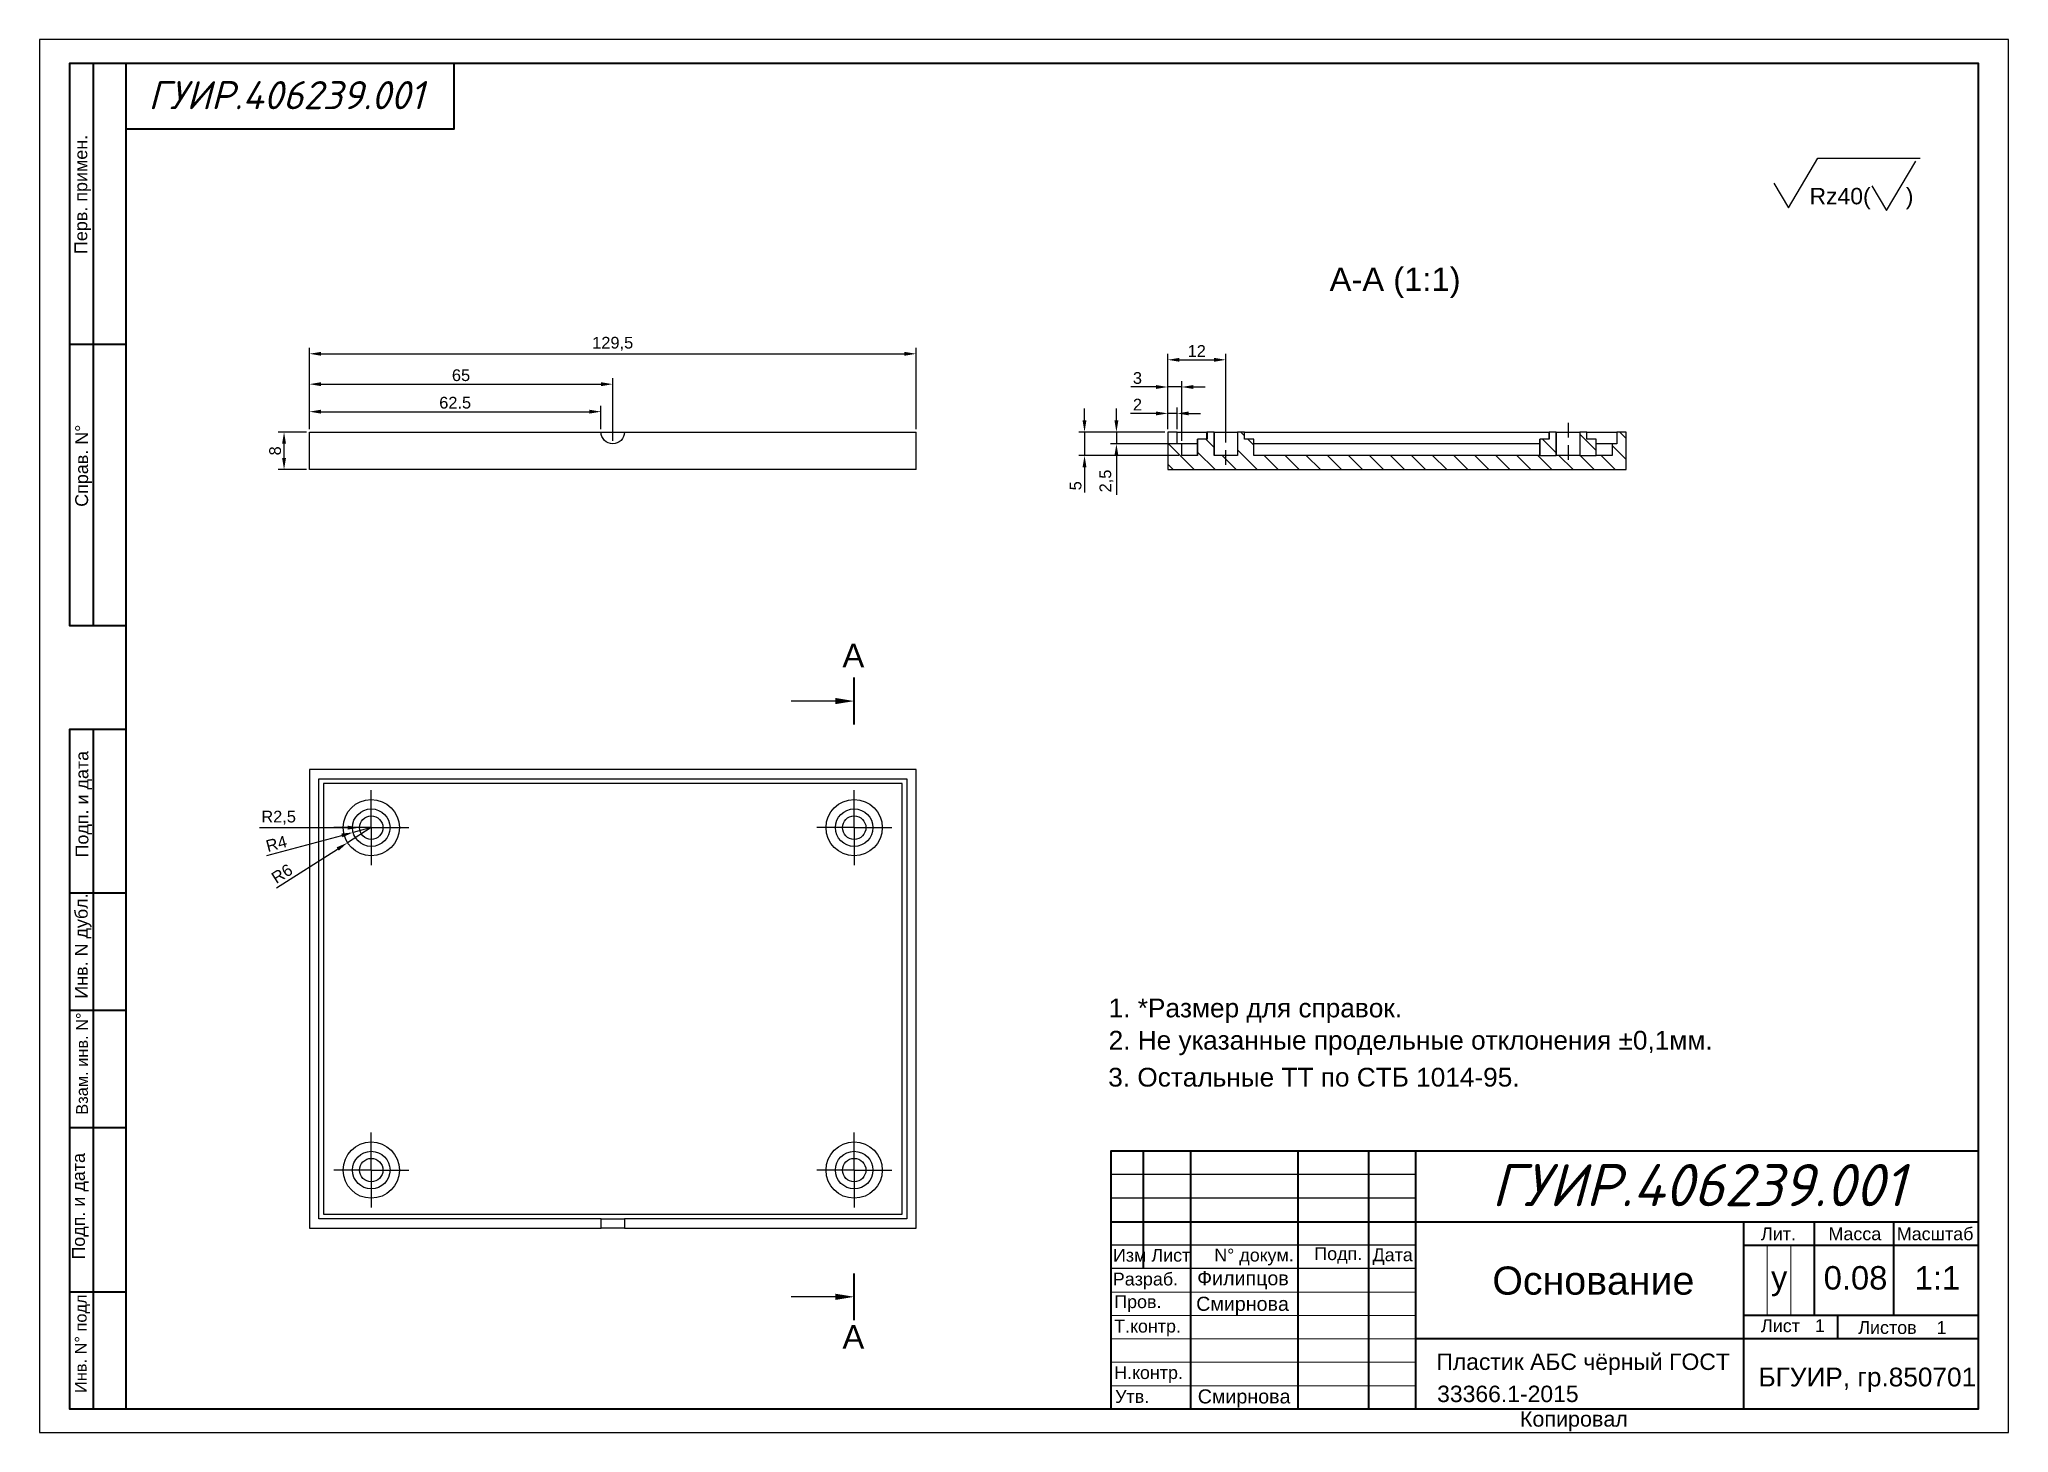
# Paper-space layout 'Layout1' of a CAD drawing. Header units: millimetres. Extents: x 0 to 420, y 0 to 297.
import ezdxf
from ezdxf import colors
from ezdxf.entities.mleader import LeaderData, LeaderLine
from ezdxf.math import Vec2, Vec3

# ---------------------------------------------------------------- set-up
doc = ezdxf.new("R2010")
doc.units = ezdxf.units.MM
doc.linetypes.add('HIDDEN2', pattern=[4.7625, 3.175, -1.5875])
for name, color, linetype in [('PDF_0', 7, 'Continuous'), ('PDF_Text', 7, 'Continuous'), ('PDF_Основная', 7, 'Continuous'), ('PDF_тонкая', 7, 'Continuous')]:
    doc.layers.add(name, color=color, linetype=linetype)
doc.styles.add('PDF Arial', font='arial.ttf')
doc.styles.add('PDF ISOCPEUR Italic', font='isocpeui.ttf')
doc.styles.get("Standard").update_dxf_attribs({"font": 'arial.ttf'})
doc.dimstyles.new('ISO-25', dxfattribs={"dimtxt": 2.5, "dimasz": 2.5, "dimexe": 1.25, "dimexo": 0.625, "dimtad": 1, "dimtxsty": 'Standard', "dimcen": 2.5, "dimadec": 0, "dimazin": 0, "dimtfac": 1, "dimtmove": 0, "dimatfit": 3, "dimfxl": 1, "dimarcsym": 0})

# ---------------------------------------------------------------- blocks, each defined once
blk = doc.blocks.new('*D148')
at = {"color": 0, "lineweight": -2, "transparency": 16777216}
for p, q in [((57.58, 213.92), (57.58, 231.23)), ((186.99, 213.92), (186.99, 231.23)), ((60.08, 229.98), (184.49, 229.98))]:
    blk.add_line(p, q, dxfattribs=at)
at = {"color": 0, "transparency": 16777216}
for points in [[(60.08, 230.39), (60.08, 229.56), (57.58, 229.98)], [(184.49, 230.39), (184.49, 229.56), (186.99, 229.98)]]:
    blk.add_solid(points, dxfattribs=at)
at = {"layer": 'Defpoints', "color": 0, "transparency": 16777216}
for p in [(186.99, 229.98), (57.58, 213.29), (186.99, 213.29)]:
    blk.add_point(p, dxfattribs=at)
at = {"color": 0, "transparency": 16777216, "insert": (122.28, 232.11), "char_height": 2.5, "attachment_point": 5}
blk.add_mtext('129,5', dxfattribs=at)
blk = doc.blocks.new('*D149')
at = {"color": 0, "lineweight": -2, "transparency": 16777216}
for p, q in [((57.58, 213.92), (57.58, 224.75)), ((60.08, 223.5), (119.78, 223.5)), ((122.28, 211.42), (122.28, 224.75))]:
    blk.add_line(p, q, dxfattribs=at)
at = {"color": 0, "transparency": 16777216}
for points in [[(60.08, 223.92), (60.08, 223.08), (57.58, 223.5)], [(119.78, 223.92), (119.78, 223.08), (122.28, 223.5)]]:
    blk.add_solid(points, dxfattribs=at)
at = {"layer": 'Defpoints', "color": 0, "transparency": 16777216}
for p in [(122.28, 223.5), (57.58, 213.29), (122.28, 210.79)]:
    blk.add_point(p, dxfattribs=at)
at = {"color": 0, "transparency": 16777216, "insert": (89.93, 225.4), "char_height": 2.5, "attachment_point": 5}
blk.add_mtext('65', dxfattribs=at)
blk = doc.blocks.new('*D150')
at = {"color": 0, "lineweight": -2, "transparency": 16777216}
for p, q in [((57.58, 213.92), (57.58, 218.89)), ((119.78, 213.92), (119.78, 218.89)), ((60.08, 217.64), (117.28, 217.64))]:
    blk.add_line(p, q, dxfattribs=at)
at = {"color": 0, "transparency": 16777216}
for points in [[(60.08, 218.06), (60.08, 217.22), (57.58, 217.64)], [(117.28, 218.06), (117.28, 217.22), (119.78, 217.64)]]:
    blk.add_solid(points, dxfattribs=at)
at = {"layer": 'Defpoints', "color": 0, "transparency": 16777216}
for p in [(119.78, 217.64), (57.58, 213.29), (119.78, 213.29)]:
    blk.add_point(p, dxfattribs=at)
at = {"color": 0, "transparency": 16777216, "insert": (88.68, 219.54), "char_height": 2.5, "attachment_point": 5}
blk.add_mtext('62.5', dxfattribs=at)
blk = doc.blocks.new('*D151')
at = {"color": 0, "lineweight": -2, "transparency": 16777216}
for p, q in [((56.96, 213.29), (50.93, 213.29)), ((52.18, 207.79), (52.18, 210.79)), ((56.96, 205.29), (50.93, 205.29))]:
    blk.add_line(p, q, dxfattribs=at)
at = {"color": 0, "transparency": 16777216}
for points in [[(51.76, 210.79), (52.6, 210.79), (52.18, 213.29)], [(51.76, 207.79), (52.6, 207.79), (52.18, 205.29)]]:
    blk.add_solid(points, dxfattribs=at)
at = {"layer": 'Defpoints', "color": 0, "transparency": 16777216}
for p in [(52.18, 213.29), (57.58, 213.29), (57.58, 205.29)]:
    blk.add_point(p, dxfattribs=at)
at = {"color": 0, "transparency": 16777216, "insert": (50.28, 209.29), "char_height": 2.5, "attachment_point": 5, "rotation": 90}
blk.add_mtext('8', dxfattribs=at)
blk = doc.blocks.new('*D152')
at = {"color": 0, "lineweight": -2, "transparency": 16777216}
for p, q in [((240.65, 213.92), (240.65, 218.52)), ((242.65, 213.92), (242.65, 218.52)), ((238.15, 217.27), (232.74, 217.27)), ((242.65, 217.27), (240.65, 217.27)), ((245.15, 217.27), (247.65, 217.27))]:
    blk.add_line(p, q, dxfattribs=at)
at = {"color": 0, "transparency": 16777216}
for points in [[(238.15, 217.68), (238.15, 216.85), (240.65, 217.27)], [(245.15, 217.68), (245.15, 216.85), (242.65, 217.27)]]:
    blk.add_solid(points, dxfattribs=at)
at = {"layer": 'Defpoints', "color": 0, "transparency": 16777216}
for p in [(242.65, 217.27), (240.65, 213.29), (242.65, 213.29)]:
    blk.add_point(p, dxfattribs=at)
at = {"color": 0, "transparency": 16777216, "insert": (234.2, 219.15), "char_height": 2.5, "attachment_point": 5}
blk.add_mtext('2', dxfattribs=at)
blk = doc.blocks.new('*D153')
at = {"color": 0, "lineweight": -2, "transparency": 16777216}
for p, q in [((238.15, 222.9), (232.76, 222.9)), ((240.65, 213.92), (240.65, 224.15)), ((243.65, 222.9), (240.65, 222.9)), ((243.65, 211.42), (243.65, 224.15)), ((246.15, 222.9), (248.65, 222.9))]:
    blk.add_line(p, q, dxfattribs=at)
at = {"color": 0, "transparency": 16777216}
for points in [[(238.15, 223.32), (238.15, 222.48), (240.65, 222.9)], [(246.15, 223.32), (246.15, 222.48), (243.65, 222.9)]]:
    blk.add_solid(points, dxfattribs=at)
at = {"layer": 'Defpoints', "color": 0, "transparency": 16777216}
for p in [(243.65, 222.9), (240.65, 213.29), (243.65, 210.79)]:
    blk.add_point(p, dxfattribs=at)
at = {"color": 0, "transparency": 16777216, "insert": (234.2, 224.8), "char_height": 2.5, "attachment_point": 5}
blk.add_mtext('3', dxfattribs=at)
blk = doc.blocks.new('*D157')
at = {"color": 0, "lineweight": -2, "transparency": 16777216}
for p, q in [((46.93, 128.97), (65.78, 128.97)), ((70.78, 128.97), (68.28, 128.97))]:
    blk.add_line(p, q, dxfattribs=at)
at = {"color": 0, "transparency": 16777216}
blk.add_solid([(65.78, 129.38), (65.78, 128.55), (68.28, 128.97)], dxfattribs=at)
at = {"layer": 'Defpoints', "color": 0, "transparency": 16777216}
for p in [(68.28, 128.97), (70.78, 128.97)]:
    blk.add_point(p, dxfattribs=at)
at = {"color": 0, "transparency": 16777216, "insert": (51.03, 131.09), "char_height": 2.5, "attachment_point": 5}
blk.add_mtext('R2,5', dxfattribs=at)
blk = doc.blocks.new('*D158')
at = {"color": 0, "lineweight": -2, "transparency": 16777216}
for p, q in [((48.49, 123.06), (64.5, 127.3)), ((70.78, 128.97), (66.92, 127.94))]:
    blk.add_line(p, q, dxfattribs=at)
at = {"color": 0, "transparency": 16777216}
blk.add_solid([(64.39, 127.7), (64.61, 126.9), (66.92, 127.94)], dxfattribs=at)
at = {"layer": 'Defpoints', "color": 0, "transparency": 16777216}
for p in [(66.92, 127.94), (70.78, 128.97)]:
    blk.add_point(p, dxfattribs=at)
at = {"color": 0, "transparency": 16777216, "insert": (50.55, 125.54), "char_height": 2.5, "attachment_point": 5, "rotation": 14.8393}
blk.add_mtext('R4', dxfattribs=at)
blk = doc.blocks.new('*D159')
at = {"color": 0, "lineweight": -2, "transparency": 16777216}
for p, q in [((70.78, 128.97), (65.72, 125.75)), ((50.54, 116.12), (63.61, 124.41))]:
    blk.add_line(p, q, dxfattribs=at)
at = {"color": 0, "transparency": 16777216}
blk.add_solid([(63.38, 124.76), (63.83, 124.06), (65.72, 125.75)], dxfattribs=at)
at = {"layer": 'Defpoints', "color": 0, "transparency": 16777216}
for p in [(70.78, 128.97), (65.72, 125.75)]:
    blk.add_point(p, dxfattribs=at)
at = {"color": 0, "transparency": 16777216, "insert": (51.75, 119.14), "char_height": 2.5, "attachment_point": 5, "rotation": 32.3973}
blk.add_mtext('R6', dxfattribs=at)
blk = doc.blocks.new('*D163')
at = {"color": 0, "lineweight": -2, "transparency": 16777216}
for p, q in [((240.65, 213.92), (240.65, 229.95)), ((243.15, 228.7), (250.53, 228.7)), ((253.03, 213.92), (253.03, 229.95))]:
    blk.add_line(p, q, dxfattribs=at)
at = {"color": 0, "transparency": 16777216}
for points in [[(243.15, 229.11), (243.15, 228.28), (240.65, 228.7)], [(250.53, 229.11), (250.53, 228.28), (253.03, 228.7)]]:
    blk.add_solid(points, dxfattribs=at)
at = {"layer": 'Defpoints', "color": 0, "transparency": 16777216}
for p in [(253.03, 228.7), (240.65, 213.29), (253.03, 213.29)]:
    blk.add_point(p, dxfattribs=at)
at = {"color": 0, "transparency": 16777216, "insert": (246.84, 230.58), "char_height": 2.5, "attachment_point": 5}
blk.add_mtext('12', dxfattribs=at)
blk = doc.blocks.new('*D164')
at = {"color": 0, "lineweight": -2, "transparency": 16777216}
for p, q in [((229.71, 215.79), (229.71, 218.29)), ((240.02, 213.29), (228.46, 213.29)), ((243.02, 210.79), (228.46, 210.79)), ((229.71, 213.29), (229.71, 210.79)), ((229.71, 208.29), (229.71, 199.93))]:
    blk.add_line(p, q, dxfattribs=at)
at = {"color": 0, "transparency": 16777216}
for points in [[(229.29, 215.79), (230.13, 215.79), (229.71, 213.29)], [(229.29, 208.29), (230.13, 208.29), (229.71, 210.79)]]:
    blk.add_solid(points, dxfattribs=at)
at = {"layer": 'Defpoints', "color": 0, "transparency": 16777216}
for p in [(229.71, 213.29), (240.65, 213.29), (243.65, 210.79)]:
    blk.add_point(p, dxfattribs=at)
at = {"color": 0, "transparency": 16777216, "insert": (227.58, 202.86), "char_height": 2.5, "attachment_point": 5, "rotation": 90}
blk.add_mtext('2,5', dxfattribs=at)
blk = doc.blocks.new('*D165')
at = {"color": 0, "lineweight": -2, "transparency": 16777216}
for p, q in [((222.91, 215.79), (222.91, 218.29)), ((240.02, 213.29), (221.66, 213.29)), ((222.91, 213.29), (222.91, 208.29)), ((243.02, 208.29), (221.66, 208.29)), ((222.91, 205.79), (222.91, 200.39))]:
    blk.add_line(p, q, dxfattribs=at)
at = {"color": 0, "transparency": 16777216}
for points in [[(222.49, 215.79), (223.32, 215.79), (222.91, 213.29)], [(222.49, 205.79), (223.32, 205.79), (222.91, 208.29)]]:
    blk.add_solid(points, dxfattribs=at)
at = {"layer": 'Defpoints', "color": 0, "transparency": 16777216}
for p in [(240.65, 213.29), (222.91, 208.29), (243.65, 208.29)]:
    blk.add_point(p, dxfattribs=at)
at = {"color": 0, "transparency": 16777216, "insert": (221.01, 201.84), "char_height": 2.5, "attachment_point": 5, "rotation": 90}
blk.add_mtext('5', dxfattribs=at)

psp = doc.layouts.get("Layout1")

# ---------------------------------------------------------------- hatches: boundary and pattern name
at = {"linetype": 'Continuous', "extrusion": (0, 0, -1)}
h = psp.add_hatch(dxfattribs=at)
h.set_pattern_fill('ANSI31', color=8, style=0)
h.set_pattern_definition([(45, (-19.4927, -12.4507), (-2.245064, 2.245064), [])])
h.paths.add_polyline_path([(-323.531, 213.294), (-323.531, 208.294), (-328.529, 208.294), (-328.529, 213.294), (-330.029, 213.294), (-330.029, 211.794), (-332.029, 211.794), (-332.029, 208.294), (-335.412, 208.294), (-335.412, 210.794), (-336.412, 210.794), (-336.412, 213.294), (-338.412, 213.294), (-338.412, 205.294), (-240.648, 205.294), (-240.648, 213.294), (-242.648, 213.294), (-242.648, 210.794), (-243.648, 210.794), (-243.648, 208.294), (-247.031, 208.294), (-247.031, 211.794), (-249.031, 211.794), (-249.031, 213.294), (-250.531, 213.294), (-250.531, 208.294), (-255.529, 208.294), (-255.529, 213.294), (-257.029, 213.294), (-257.029, 211.794), (-259.029, 211.794), (-259.029, 208.294), (-320.031, 208.294), (-320.031, 211.794), (-322.031, 211.794), (-322.031, 213.294)])

# ---------------------------------------------------------------- linework, layer by layer
at = {"color": 0, "linetype": 'HIDDEN2'}
for p, q in [((253.03, 206.294), (253.03, 215.294)), ((326.03, 215.294), (326.03, 206.294))]:
    psp.add_line(p, q, dxfattribs=at)
at = {"linetype": 'Continuous', "extrusion": (0, 1, 0)}
for p, q in [((57.581, 213.294), (119.784, 213.294)), ((57.581, 205.294), (57.581, 213.294)), ((119.784, 213.294), (124.784, 213.294)), ((124.784, 213.294), (186.987, 213.294)), ((186.987, 205.294), (186.987, 213.294)), ((242.648, 213.294), (240.648, 213.294)), ((240.648, 213.294), (240.648, 205.294)), ((242.648, 210.794), (242.648, 213.294)), ((242.648, 213.294), (249.03, 213.294)), ((243.648, 210.794), (242.648, 210.794)), ((243.648, 208.294), (243.648, 210.794)), ((247.03, 210.794), (243.648, 210.794)), ((247.03, 211.794), (247.031, 211.794)), ((247.03, 208.294), (247.03, 211.794)), ((249.031, 211.794), (247.031, 211.794)), ((247.031, 211.794), (247.031, 208.294)), ((249.031, 213.294), (249.03, 213.294)), ((249.03, 211.794), (249.03, 213.294)), ((250.531, 213.294), (249.031, 213.294)), ((249.031, 213.294), (249.031, 211.794)), ((250.53, 213.294), (250.53, 208.294)), ((250.531, 208.294), (250.531, 213.294)), ((250.531, 213.294), (255.529, 213.294)), ((257.029, 213.294), (255.529, 213.294)), ((255.529, 213.294), (255.529, 208.294)), ((255.53, 213.294), (255.53, 208.294)), ((257.029, 211.794), (257.029, 213.294)), ((257.03, 213.294), (257.029, 213.294)), ((259.029, 211.794), (257.029, 211.794)), ((257.03, 213.294), (322.03, 213.294)), ((257.03, 211.794), (257.03, 213.294)), ((259.029, 208.294), (259.029, 211.794)), ((259.029, 211.794), (259.03, 211.794)), ((259.03, 208.294), (259.03, 211.794)), ((320.03, 210.794), (259.03, 210.794)), ((320.03, 211.794), (320.031, 211.794)), ((320.03, 208.294), (320.03, 211.794)), ((322.031, 211.794), (320.031, 211.794)), ((320.031, 211.794), (320.031, 208.294)), ((322.031, 213.294), (322.03, 213.294)), ((322.03, 211.794), (322.03, 213.294)), ((323.531, 213.294), (322.031, 213.294)), ((322.031, 213.294), (322.031, 211.794)), ((323.53, 213.294), (323.53, 208.294)), ((323.531, 208.294), (323.531, 213.294)), ((323.531, 213.294), (328.529, 213.294)), ((330.029, 213.294), (328.529, 213.294)), ((328.529, 213.294), (328.529, 208.294)), ((328.53, 213.294), (328.53, 208.294)), ((330.029, 211.794), (330.029, 213.294)), ((330.03, 213.294), (330.029, 213.294)), ((332.029, 211.794), (330.029, 211.794)), ((330.03, 213.294), (336.412, 213.294)), ((330.03, 211.794), (330.03, 213.294)), ((332.029, 208.294), (332.029, 211.794)), ((332.029, 211.794), (332.03, 211.794)), ((332.03, 208.294), (332.03, 211.794)), ((335.412, 210.794), (332.03, 210.794)), ((336.412, 210.794), (335.412, 210.794)), ((335.412, 210.794), (335.412, 208.294)), ((338.412, 213.294), (336.412, 213.294)), ((336.412, 213.294), (336.412, 210.794)), ((338.412, 205.294), (338.412, 213.294)), ((247.031, 208.294), (243.648, 208.294)), ((250.53, 208.294), (250.531, 208.294)), ((255.529, 208.294), (250.531, 208.294)), ((255.529, 208.294), (255.53, 208.294)), ((320.031, 208.294), (259.029, 208.294)), ((320.031, 208.294), (323.53, 208.294)), ((323.53, 208.294), (323.531, 208.294)), ((328.529, 208.294), (323.531, 208.294)), ((328.529, 208.294), (328.53, 208.294)), ((328.53, 208.294), (332.029, 208.294)), ((335.412, 208.294), (332.029, 208.294)), ((186.987, 205.294), (57.581, 205.294)), ((240.648, 205.294), (338.412, 205.294))]:
    psp.add_line(p, q, dxfattribs=at)
at = {"linetype": 'Continuous', "extrusion": (-2.59598e-32, 3.65804e-31, -1)}
for p, q in [((320.031, 211.794), (320.031, 208.294)), ((323.531, 208.294), (323.531, 213.294)), ((336.412, 210.794), (335.412, 210.794)), ((335.412, 208.294), (332.029, 208.294))]:
    psp.add_line(p, q, dxfattribs=at)
at = {"lineweight": 40}
for p, q in [((173.784, 150.947), (173.784, 160.947)), ((173.784, 23.947), (173.784, 33.947))]:
    psp.add_line(p, q, dxfattribs=at)
at = {"linetype": 'Continuous'}
for p, q in [((57.581, 141.347), (57.581, 43.584)), ((186.987, 141.347), (57.581, 141.347)), ((59.581, 45.584), (59.581, 139.347)), ((59.581, 139.347), (184.987, 139.347)), ((184.987, 139.347), (184.987, 45.584)), ((186.987, 43.584), (186.987, 141.347)), ((60.581, 138.347), (60.581, 46.584)), ((183.987, 138.347), (60.581, 138.347)), ((183.987, 46.584), (183.987, 138.347)), ((60.581, 46.584), (183.987, 46.584)), ((57.581, 43.584), (119.784, 43.584)), ((119.784, 45.584), (59.581, 45.584)), ((119.784, 43.584), (119.784, 45.584)), ((119.784, 45.584), (122.284, 45.584)), ((124.784, 43.584), (119.784, 43.584)), ((122.284, 45.584), (124.784, 45.584)), ((124.784, 45.584), (124.784, 43.584)), ((184.987, 45.584), (124.784, 45.584)), ((124.784, 43.584), (186.987, 43.584))]:
    psp.add_line(p, q, dxfattribs=at)
at = {"color": 0}
for p, q in [((70.784, 128.965), (70.784, 136.965)), ((173.784, 128.965), (173.784, 136.965)), ((70.784, 128.965), (62.784, 128.965)), ((70.784, 128.965), (70.784, 120.965)), ((70.784, 128.965), (78.784, 128.965)), ((173.784, 128.965), (165.784, 128.965)), ((173.784, 128.965), (173.784, 120.965)), ((173.784, 128.965), (181.784, 128.965)), ((70.784, 55.965), (70.784, 63.965)), ((173.784, 55.965), (173.784, 63.965)), ((70.784, 55.965), (62.784, 55.965)), ((70.784, 55.965), (70.784, 47.965)), ((70.784, 55.965), (78.784, 55.965)), ((173.784, 55.965), (165.784, 55.965)), ((173.784, 55.965), (173.784, 47.965)), ((173.784, 55.965), (181.784, 55.965))]:
    psp.add_line(p, q, dxfattribs=at)
psp.add_lwpolyline([(0, 0), (420, 0), (420, 297), (0, 297)], close=True)
at = {"linetype": 'Continuous'}
for centre, radius in [((70.784, 128.965), 6), ((173.784, 128.965), 6), ((70.784, 128.965), 4), ((70.784, 128.965), 2.5), ((173.784, 128.965), 4), ((173.784, 128.965), 2.5), ((70.784, 55.965), 6), ((70.784, 55.965), 4), ((173.784, 55.965), 6), ((173.784, 55.965), 4), ((70.784, 55.965), 2.5), ((173.784, 55.965), 2.5)]:
    psp.add_circle(centre, radius, dxfattribs=at)
at = {"linetype": 'Continuous', "extrusion": (0, 0, -1)}
psp.add_arc((-122.284, 213.294), 2.5, 180, 0, dxfattribs=at)
at = {"layer": 'PDF_0', "lineweight": 25}
for points in [[(369.913, 266.359), (373.046, 261.067), (379.312, 271.651), (401.156, 271.651)], [(390.826, 265.766), (393.959, 260.517), (400.182, 271.058)], [(293.499, 54.991), (228.517, 54.991)], [(293.499, 49.954), (228.517, 49.954)], [(293.499, 39.963), (228.517, 39.963)], [(293.499, 34.968), (228.517, 34.968)], [(363.476, 4.995), (363.476, 4.995)]]:
    psp.add_lwpolyline(points, dxfattribs=at)
at = {"layer": 'PDF_Основная', "lineweight": 40}
for points in [[(18.5, 171.959), (6.519, 171.959), (6.519, 291.933), (413.472, 291.933), (413.472, 4.995), (6.519, 4.995), (6.519, 149.946), (18.5, 149.946)], [(11.515, 171.959), (11.515, 291.933)], [(18.5, 4.995), (18.5, 44.958), (18.5, 291.933)], [(18.5, 277.962), (88.477, 277.962), (88.477, 291.933)], [(18.5, 231.946), (6.519, 231.946)], [(11.515, 4.995), (11.515, 149.946)], [(18.5, 114.978), (6.519, 114.978)], [(18.5, 89.959), (6.519, 89.959)], [(18.5, 64.982), (6.519, 64.982)], [(413.472, 59.987), (228.517, 59.987), (228.517, 4.995)], [(235.502, 34.968), (235.502, 59.987)], [(245.493, 59.987), (245.493, 4.995)], [(268.48, 4.995), (268.48, 59.987)], [(283.508, 59.987), (283.508, 4.995)], [(293.499, 59.987), (293.499, 4.995)], [(228.517, 44.958), (413.472, 44.958)], [(363.476, 44.958), (363.476, 4.995)], [(378.505, 44.958), (378.505, 24.977)], [(395.48, 44.958), (395.48, 24.977)], [(363.476, 39.963), (413.472, 39.963)], [(18.5, 29.972), (6.519, 29.972)], [(413.472, 24.977), (363.476, 24.977)], [(383.5, 24.977), (383.5, 19.981)], [(413.472, 19.981), (293.499, 19.981)]]:
    psp.add_lwpolyline(points, dxfattribs=at)
at = {"layer": 'PDF_тонкая', "lineweight": 20}
for points in [[(368.472, 39.751), (368.472, 24.977)], [(373.552, 39.751), (373.552, 24.977)], [(228.517, 29.972), (293.499, 29.972)], [(293.499, 24.977), (228.517, 24.977)], [(293.499, 19.981), (228.517, 19.981)], [(228.517, 14.986), (293.499, 14.986)], [(228.517, 9.991), (293.499, 9.991)]]:
    psp.add_lwpolyline(points, dxfattribs=at)

# ---------------------------------------------------------------- texts
at = {"color": 0, "char_height": 5, "attachment_point": 1}
for s, width, insert in [('А-A (1:1)', 41.9393, (275.176, 248.371)), ('А', 4.66167, (171.278, 168.166)), ('А', 4.66167, (171.278, 22.908))]:
    psp.add_mtext_dynamic_manual_height_columns(s, width=width, gutter_width=12.5, heights=[0], dxfattribs=dict(at, insert=insert))
at = {"layer": 'PDF_Text', "attachment_point": 7}
for s, insert, char_height, style in [('ГУИР.406239.001', (23.243, 282.116), 5.99955, 'PDF ISOCPEUR Italic'), ('Rz40(', (377.534, 260.791), 3.4997, 'PDF Arial'), (')', (398.075, 260.791), 3.5, 'PDF Arial'), ('1. *Размер для справок.', (228.051, 87.316), 3.9997, 'PDF Arial'), ('2. Не указанные продельные отклонения ±0,1мм.', (228.051, 80.438), 3.9997, 'PDF Arial'), ('3. Остальные ТТ по СТБ 1014-95.', (227.966, 73.707), 3.9997, 'PDF Arial'), ('ГУИР.406239.001', (309.713, 48.26), 8.99934, 'PDF ISOCPEUR Italic'), ('Лит.', (367.189, 40.972), 2.7353, 'PDF Arial'), ('Масса', (381.582, 40.972), 2.7353, 'PDF Arial'), ('Масштаб', (396.145, 40.972), 2.7353, 'PDF Arial'), ('Изм Лист', (228.978, 36.4), 2.7353, 'PDF Arial'), ('N° докум.', (250.571, 35.653), 2.7353, 'PDF Arial'), ('Подп.', (271.913, 35.991), 2.7353, 'PDF Arial'), ('Дата', (284.336, 35.746), 2.7353, 'PDF Arial'), ('Разраб.', (228.94, 30.537), 2.7353, 'PDF Arial'), ('Филипцов', (246.932, 30.542), 2.9998, 'PDF Arial'), ('Основание', (309.894, 29.323), 5.9996, 'PDF Arial'), ('у', (369.318, 29.057), 5, 'PDF Arial'), ('0.08   1:1', (380.55, 30.423), 4.9996, 'PDF Arial'), ('Пров.', (229.236, 25.711), 2.7353, 'PDF Arial'), ('Смирнова', (246.72, 25.054), 2.9998, 'PDF Arial'), ('Т.контр.', (229.236, 20.504), 2.7353, 'PDF Arial'), ('Лист   1', (367.189, 21.372), 2.7353, 'PDF Arial'), ('Листов    1', (387.932, 20.992), 2.73533, 'PDF Arial'), ('Пластик АБС чёрный ГОСТ', (297.944, 12.298), 3.49972, 'PDF Arial'), ('Н.контр.', (229.236, 10.598), 2.7353, 'PDF Arial'), ('БГУИР, гр.850701', (366.651, 8.64), 3.9997, 'PDF Arial'), ('Утв.', (229.433, 6.295), 2.7353, 'PDF Arial'), ('Смирнова', (247.059, 5.311), 2.9998, 'PDF Arial'), ('33366.1-2015', (298.113, 6.456), 3.49972, 'PDF Arial'), ('Копировал', (315.766, 0.28), 3.2824, 'PDF Arial')]:
    psp.add_mtext(s, dxfattribs=dict(at, insert=insert, char_height=char_height, style=style))
at = {"layer": 'PDF_Text', "attachment_point": 7, "rotation": 90, "style": 'PDF Arial'}
for s, insert, char_height in [('Перв. примен.', (11.035, 251.25), 2.73533), ('Справ. N°', (11.204, 197.359), 2.7353), ('Подп. и дата', (11.239, 122.602), 2.73533), ('Инв. N дубл.', (11.125, 92.497), 2.73533), ('Взам. инв. N°', (10.378, 67.763), 2.5), ('Подп. и дата', (10.492, 36.877), 2.73533), ('Инв. N° подл.', (10.788, 8.429), 2.5)]:
    psp.add_mtext(s, dxfattribs=dict(at, insert=insert, char_height=char_height))

# ---------------------------------------------------------------- dimensions: what is measured, and where the dimension line sits
at = {"color": 0}
for base, p1, p2, text, picture, middle in [((186.987, 229.978), (57.581, 213.294), (186.987, 213.294), '129,5', '*D148', (122.284, 232.105)), ((253.03, 228.695), (240.648, 213.294), (253.03, 213.294), '12', '*D163', (246.839, 230.576)), ((122.284, 223.5), (57.581, 213.294), (122.284, 210.794), '65', '*D149', (89.933, 225.402)), ((119.784, 217.64), (57.581, 213.294), (119.784, 213.294), '62.5', '*D150', (88.683, 219.542))]:
    dim = psp.add_linear_dim(base=base, p1=p1, p2=p2, text=text, dimstyle='ISO-25', dxfattribs=at)
    dim.commit()
    dim.dimension.update_dxf_attribs({"geometry": picture, "text_midpoint": middle})
for base, p2, picture, middle in [((243.648, 222.9), (243.648, 210.794), '*D153', (234.205, 222.9)), ((242.648, 217.267), (242.648, 213.294), '*D152', (234.196, 217.267))]:
    dim = psp.add_linear_dim(base=base, p1=(240.648, 213.294), p2=p2, dimstyle='ISO-25', dxfattribs=at)
    dim.commit()
    dim.dimension.update_dxf_attribs({"geometry": picture, "text_midpoint": middle, "dimtype": 160})
for base, p1, p2, picture, middle in [((222.907, 208.294), (240.648, 213.294), (243.648, 208.294), '*D165', (222.907, 201.84)), ((229.71, 213.294), (243.648, 210.794), (240.648, 213.294), '*D164', (229.71, 202.862))]:
    dim = psp.add_linear_dim(base=base, p1=p1, p2=p2, angle=90, dimstyle='ISO-25', dxfattribs=at)
    dim.commit()
    dim.dimension.update_dxf_attribs({"geometry": picture, "text_midpoint": middle, "dimtype": 160})
dim = psp.add_linear_dim(base=(52.181, 213.294), p1=(57.581, 205.294), p2=(57.581, 213.294), angle=90, dimstyle='ISO-25', dxfattribs=at)
dim.commit()
dim.dimension.update_dxf_attribs({"geometry": '*D151', "text_midpoint": (50.279, 209.294)})
for mpoint, picture, middle in [((68.284, 128.965), '*D157', (51.033, 128.965)), ((66.917, 127.941), '*D158', (51.033, 123.732)), ((65.718, 125.751), '*D159', (52.773, 117.536))]:
    dim = psp.add_radius_dim(center=(70.784, 128.965), mpoint=mpoint, dimstyle='ISO-25', dxfattribs=at)
    dim.commit()
    dim.dimension.update_dxf_attribs({"geometry": picture, "text_midpoint": middle, "dimtype": 164})

# ---------------------------------------------------------------- leaders
at = {"color": 0, "lineweight": 40}
ml = psp.add_multileader_mtext('Standard', dxfattribs=at)
ml.set_content(' ')
ml.set_leader_properties()
ml.build(insert=Vec2(0, 0))
ctx = ml.context
ctx.base_point, ctx.plane_origin = Vec3(154.799, 155.947), Vec3(173.784, 155.947)
ctx.text_align_type = 2
notes = []
notes.append((ctx, [(0, (1, 1, 0), (162.566, 155.947), (-1, 0), 2.214, [(0, [(173.784, 155.947)], 0, [])])]))
ctx.mtext.insert, ctx.mtext.alignment, ctx.mtext.flow_direction = Vec3(158.352, 157.947), 3, 5
ml = psp.add_multileader_mtext('Standard', dxfattribs=at)
ml.set_content(' ')
ml.set_leader_properties()
ml.build(insert=Vec2(0, 0))
ctx = ml.context
ctx.base_point, ctx.plane_origin = Vec3(154.799, 28.947), Vec3(173.784, 28.947)
ctx.text_align_type = 2
notes.append((ctx, [(0, (1, 1, 0), (162.566, 28.947), (-1, 0), 2.214, [(0, [(173.784, 28.947)], 0, [])])]))
ctx.mtext.insert, ctx.mtext.alignment, ctx.mtext.flow_direction = Vec3(158.352, 30.947), 3, 5
for ctx, leaders in notes:
    for number, flags, end, landing, length, lines in leaders:
        leader = LeaderData()
        leader.index, (leader.has_last_leader_line, leader.has_dogleg_vector, leader.attachment_direction) = number, flags
        leader.last_leader_point, leader.dogleg_vector, leader.dogleg_length = Vec3(end), Vec3(landing), length
        for number, points, colour, breaks in lines:
            line = LeaderLine()
            line.index, line.vertices, line.color, line.breaks = number, Vec3.list(points), colors.encode_raw_color(colour), breaks
            leader.lines.append(line)
        ctx.leaders.append(leader)

doc.saveas('drawing.dxf')
